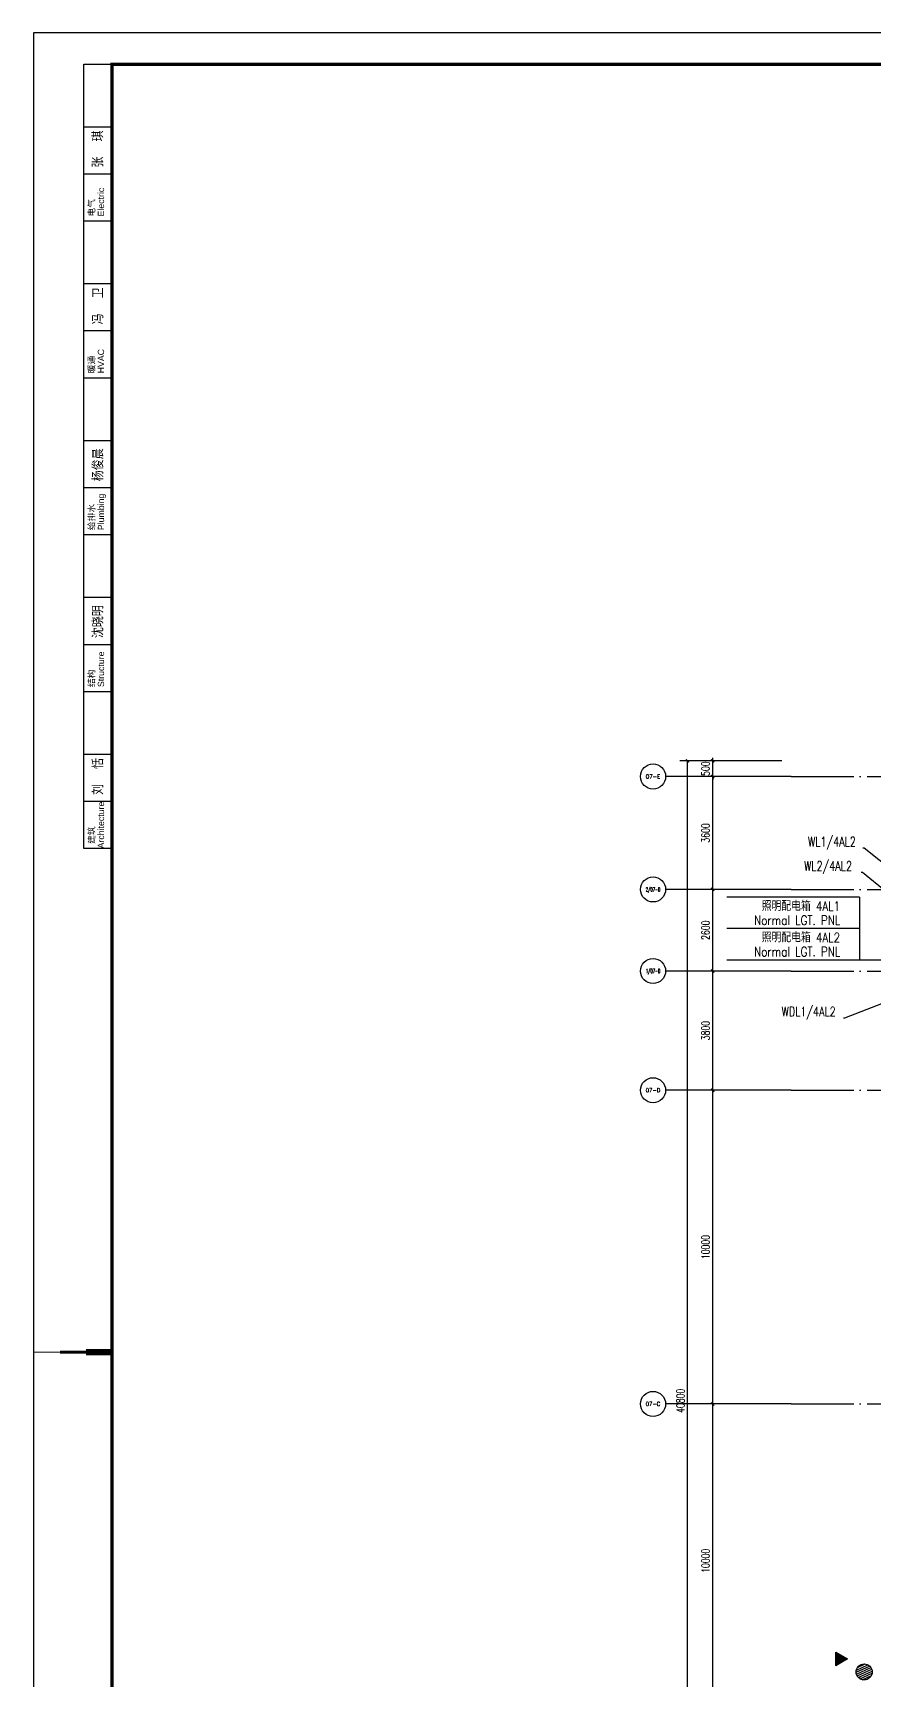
# Model space of a CAD drawing. Extents: x -621157 to 1764546, y -106808 to 741893.
# Drawn here: x 172541 to 199342, y 311199 to 363701 of the extents above; entities that cross this region are included whole.
import ezdxf
from ezdxf import colors
from ezdxf.entities.mleader import LeaderData, LeaderLine
from ezdxf.enums import TextEntityAlignment as Align
from ezdxf.math import Vec2, Vec3

# ---------------------------------------------------------------- set-up
doc = ezdxf.new("R2010")
doc.units = 0
doc.header["$LTSCALE"] = 1000
doc.header["$MEASUREMENT"] = 0
doc.linetypes.add('XREF-A-101-平面图_t3$0$DOTE', pattern=[2.42, 2, -0.2, 0.02, -0.2])
for name, color, linetype in [('0-底图', 7, 'Continuous'), ('A0-Verital$0$TK-WHITE', 7, 'Continuous'), ('AXIS_TEXT', 7, 'Continuous'), ('SIG_TEXT', 2, 'Continuous'), ('WIRE-照明', 4, 'Continuous'), ('XREF-A-101-平面图_t3$0$A-DOTE', 8, 'Continuous'), ('XREF-A-101-平面图_t3$0$A-电动高窗', 161, 'Continuous'), ('XREF-A-101-平面图_t3$0$AXIS', 8, 'Continuous'), ('XREF-A-101-平面图_t3$0$PUB_HATCH', 8, 'Continuous'), ('XREF-A-101-平面图_t3$0$PUB_TEXT', 8, 'Continuous'), ('照明回路线', 1, 'Continuous')]:
    doc.layers.add(name, color=color, linetype=linetype)
doc.styles.add('A0-Verital$0$TK-HZ', font='romans.shx', dxfattribs={"bigfont": 'hztxt.shx'})
doc.styles.add('A0-Verital$0$TK_Arial', font='arial.ttf')
doc.styles.add('A0-Verital$0$TK_宋体', font='STZHONGS.TTF')
doc.styles.add('COMPLEX', font='COMPLEX')
doc.styles.add('DIM_FONT', font='ROMANS', dxfattribs={"width": 0.8, "bigfont": 'HZDXC'})
doc.styles.add('E-FST', font='txt.shx', dxfattribs={"width": 0.75, "height": 250, "bigfont": '@@gbcbig.shx'})
doc.styles.add('XREF-A-101-平面图_t3$0$A-AXIS-LABEL', font='COMPLEX', dxfattribs={"bigfont": 'GBCBIG'})
doc.styles.add('XREF-A-101-平面图_t3$0$A-DIM_T3', font='SIMPLEX', dxfattribs={"width": 0.705882, "bigfont": 'GBCBIG'})
doc.dimstyles.new('XREF-A-101-平面图_t3$0$A-DIM-100', dxfattribs={"dimscale": 100, "dimtxt": 2.55, "dimasz": 1, "dimexe": 2.5, "dimexo": 3, "dimgap": 1, "dimtad": 1, "dimdec": 0, "dimzin": 0, "dimdsep": 46, "dimtxsty": 'XREF-A-101-平面图_t3$0$A-DIM_T3', "dimblk": 'XREF-A-101-平面图_t3$0$_ArchTick', "dimcen": 0.09, "dimclrt": 7, "dimazin": 2, "dimtfac": 1, "dimtdec": 0, "dimtix": 1, "dimtmove": 2, "dimatfit": 3, "dimfxl": 0, "dimtolj": 1, "dimtzin": 0, "dimarcsym": 0})

# ---------------------------------------------------------------- blocks, each defined once
blk = doc.blocks.new('XREF-A-101-平面图_t3$0$_ArchTick')
at = {"color": 0, "linetype": 'ByBlock', "const_width": 0.4}
blk.add_lwpolyline([(-0.5, -0.5), (0.5, 0.5)], dxfattribs=at)
blk = doc.blocks.new('*D25467')
at = {"layer": 'Defpoints', "color": 0}
for p in [(-5800, 20000), (-3300, 20000), (-3300, 10000)]:
    blk.add_point(p, dxfattribs=at)
at = {"layer": 'XREF-A-101-平面图_t3$0$AXIS', "color": 0, "lineweight": -2}
for p, q in [((-3600, 20000), (-6050, 20000)), ((-5800, 10000), (-5800, 20000)), ((-3600, 10000), (-6050, 10000))]:
    blk.add_line(p, q, dxfattribs=at)
at = {"layer": 'XREF-A-101-平面图_t3$0$AXIS', "color": 0, "linetype": 'ByBlock', "lineweight": -2, "xscale": 100, "yscale": 100, "zscale": 100}
for p, rotation in [((-5800, 20000), 90), ((-5800, 10000), 270)]:
    blk.add_blockref('XREF-A-101-平面图_t3$0$_ArchTick', p, dxfattribs=dict(at, rotation=rotation))
at = {"layer": 'XREF-A-101-平面图_t3$0$AXIS', "color": 7, "insert": (-6028, 15000), "char_height": 255, "attachment_point": 5, "rotation": 90, "style": 'XREF-A-101-平面图_t3$0$A-DIM_T3'}
blk.add_mtext('\\A1;10000', dxfattribs=at)
blk = doc.blocks.new('*D25468')
at = {"layer": 'Defpoints', "color": 0}
for p in [(-5800, 30000), (-3300, 30000), (-3300, 20000)]:
    blk.add_point(p, dxfattribs=at)
at = {"layer": 'XREF-A-101-平面图_t3$0$AXIS', "color": 0, "lineweight": -2}
for p, q in [((-3600, 30000), (-6050, 30000)), ((-5800, 20000), (-5800, 30000)), ((-3600, 20000), (-6050, 20000))]:
    blk.add_line(p, q, dxfattribs=at)
at = {"layer": 'XREF-A-101-平面图_t3$0$AXIS', "color": 0, "linetype": 'ByBlock', "lineweight": -2, "xscale": 100, "yscale": 100, "zscale": 100}
for p, rotation in [((-5800, 30000), 90), ((-5800, 20000), 270)]:
    blk.add_blockref('XREF-A-101-平面图_t3$0$_ArchTick', p, dxfattribs=dict(at, rotation=rotation))
at = {"layer": 'XREF-A-101-平面图_t3$0$AXIS', "color": 7, "insert": (-6028, 25000), "char_height": 255, "attachment_point": 5, "rotation": 90, "style": 'XREF-A-101-平面图_t3$0$A-DIM_T3'}
blk.add_mtext('\\A1;10000', dxfattribs=at)
blk = doc.blocks.new('*D25469')
at = {"layer": 'Defpoints', "color": 0}
for p in [(-5800, 33800), (-3300, 33800), (-3300, 30000)]:
    blk.add_point(p, dxfattribs=at)
at = {"layer": 'XREF-A-101-平面图_t3$0$AXIS', "color": 0, "lineweight": -2}
for p, q in [((-3600, 33800), (-6050, 33800)), ((-5800, 30000), (-5800, 33800)), ((-3600, 30000), (-6050, 30000))]:
    blk.add_line(p, q, dxfattribs=at)
at = {"layer": 'XREF-A-101-平面图_t3$0$AXIS', "color": 0, "linetype": 'ByBlock', "lineweight": -2, "xscale": 100, "yscale": 100, "zscale": 100}
for p, rotation in [((-5800, 33800), 90), ((-5800, 30000), 270)]:
    blk.add_blockref('XREF-A-101-平面图_t3$0$_ArchTick', p, dxfattribs=dict(at, rotation=rotation))
at = {"layer": 'XREF-A-101-平面图_t3$0$AXIS', "color": 7, "insert": (-6028, 31900), "char_height": 255, "attachment_point": 5, "rotation": 90, "style": 'XREF-A-101-平面图_t3$0$A-DIM_T3'}
blk.add_mtext('\\A1;3800', dxfattribs=at)
blk = doc.blocks.new('*D25470')
at = {"layer": 'Defpoints', "color": 0}
for p in [(-5800, 36400), (-3300, 36400), (-3300, 33800)]:
    blk.add_point(p, dxfattribs=at)
at = {"layer": 'XREF-A-101-平面图_t3$0$AXIS', "color": 0, "lineweight": -2}
for p, q in [((-3600, 36400), (-6050, 36400)), ((-5800, 33800), (-5800, 36400)), ((-3600, 33800), (-6050, 33800))]:
    blk.add_line(p, q, dxfattribs=at)
at = {"layer": 'XREF-A-101-平面图_t3$0$AXIS', "color": 0, "linetype": 'ByBlock', "lineweight": -2, "xscale": 100, "yscale": 100, "zscale": 100}
for p, rotation in [((-5800, 36400), 90), ((-5800, 33800), 270)]:
    blk.add_blockref('XREF-A-101-平面图_t3$0$_ArchTick', p, dxfattribs=dict(at, rotation=rotation))
at = {"layer": 'XREF-A-101-平面图_t3$0$AXIS', "color": 7, "insert": (-6028, 35100), "char_height": 255, "attachment_point": 5, "rotation": 90, "style": 'XREF-A-101-平面图_t3$0$A-DIM_T3'}
blk.add_mtext('\\A1;2600', dxfattribs=at)
blk = doc.blocks.new('*D25471')
at = {"layer": 'Defpoints', "color": 0}
for p in [(-5800, 40000), (-3300, 40000), (-3300, 36400)]:
    blk.add_point(p, dxfattribs=at)
at = {"layer": 'XREF-A-101-平面图_t3$0$AXIS', "color": 0, "lineweight": -2}
for p, q in [((-3600, 40000), (-6050, 40000)), ((-5800, 36400), (-5800, 40000)), ((-3600, 36400), (-6050, 36400))]:
    blk.add_line(p, q, dxfattribs=at)
at = {"layer": 'XREF-A-101-平面图_t3$0$AXIS', "color": 0, "linetype": 'ByBlock', "lineweight": -2, "xscale": 100, "yscale": 100, "zscale": 100}
for p, rotation in [((-5800, 40000), 90), ((-5800, 36400), 270)]:
    blk.add_blockref('XREF-A-101-平面图_t3$0$_ArchTick', p, dxfattribs=dict(at, rotation=rotation))
at = {"layer": 'XREF-A-101-平面图_t3$0$AXIS', "color": 7, "insert": (-6028, 38200), "char_height": 255, "attachment_point": 5, "rotation": 90, "style": 'XREF-A-101-平面图_t3$0$A-DIM_T3'}
blk.add_mtext('\\A1;3600', dxfattribs=at)
blk = doc.blocks.new('*D25472')
at = {"layer": 'Defpoints', "color": 0}
for p in [(-5800, 40500), (-3300, 40500), (-3300, 40000)]:
    blk.add_point(p, dxfattribs=at)
at = {"layer": 'XREF-A-101-平面图_t3$0$AXIS', "color": 0, "lineweight": -2}
for p, q in [((-3600, 40500), (-6050, 40500)), ((-5800, 40500), (-5800, 40600)), ((-5800, 40000), (-5800, 40500)), ((-3600, 40000), (-6050, 40000)), ((-5800, 40000), (-5800, 39900))]:
    blk.add_line(p, q, dxfattribs=at)
at = {"layer": 'XREF-A-101-平面图_t3$0$AXIS', "color": 0, "linetype": 'ByBlock', "lineweight": -2, "xscale": 100, "yscale": 100, "zscale": 100}
for p, rotation in [((-5800, 40500), 270), ((-5800, 40000), 90)]:
    blk.add_blockref('XREF-A-101-平面图_t3$0$_ArchTick', p, dxfattribs=dict(at, rotation=rotation))
at = {"layer": 'XREF-A-101-平面图_t3$0$AXIS', "color": 7, "insert": (-6028, 40250), "char_height": 255, "attachment_point": 5, "rotation": 90, "style": 'XREF-A-101-平面图_t3$0$A-DIM_T3'}
blk.add_mtext('\\A1;500', dxfattribs=at)
blk = doc.blocks.new('_AXISO')
blk.add_circle((0, 0), 0.5)
at = {"layer": 'AXIS_TEXT', "style": 'COMPLEX'}
blk.add_attdef('A', text='', height=0.56, dxfattribs=at).set_placement((-0.25, -0.28), (0.25, -0.28), align=Align.FIT)
blk = doc.blocks.new('*D25474')
at = {"layer": 'Defpoints', "color": 0}
for p in [(-6600, 40500), (-3300, 40500), (-3300, -300)]:
    blk.add_point(p, dxfattribs=at)
at = {"layer": 'XREF-A-101-平面图_t3$0$AXIS', "color": 0, "lineweight": -2}
for p, q in [((-3600, 40500), (-6850, 40500)), ((-6600, -300), (-6600, 40500)), ((-3600, -300), (-6850, -300))]:
    blk.add_line(p, q, dxfattribs=at)
at = {"layer": 'XREF-A-101-平面图_t3$0$AXIS', "color": 0, "linetype": 'ByBlock', "lineweight": -2, "xscale": 100, "yscale": 100, "zscale": 100}
for p, rotation in [((-6600, 40500), 90), ((-6600, -300), 270)]:
    blk.add_blockref('XREF-A-101-平面图_t3$0$_ArchTick', p, dxfattribs=dict(at, rotation=rotation))
at = {"layer": 'XREF-A-101-平面图_t3$0$AXIS', "color": 7, "insert": (-6828, 20100), "char_height": 255, "attachment_point": 5, "rotation": 90, "style": 'XREF-A-101-平面图_t3$0$A-DIM_T3'}
blk.add_mtext('\\A1;40800', dxfattribs=at)
blk = doc.blocks.new('XREF-A-101-平面图_t3$0$bz1')
at = {"layer": 'XREF-A-101-平面图_t3$0$PUB_HATCH'}
h = blk.add_hatch(color=1, dxfattribs=at)
h.dxf.hatch_style = 1
h.paths.add_polyline_path([(4866032, -641203), (4865818, -641573), (4866245, -641573)])
at = {"layer": 'XREF-A-101-平面图_t3$0$PUB_TEXT', "color": 1}
blk.add_lwpolyline([(4866032, -641203), (4865818, -641573), (4866245, -641573)], close=True, dxfattribs=at)
blk = doc.blocks.new('XREF-A-101-平面图_t3$0$G$C34B60025')
at = {"xscale": -1, "rotation": 270}
blk.add_blockref('XREF-A-101-平面图_t3$0$bz1', (639594, -4694060), dxfattribs=at)
blk = doc.blocks.new('A0-Verital$0$A$C53BD7355')
at = {"layer": 'A0-Verital$0$TK-WHITE'}
for points, const_width in [([(-29800, 42050), (-27300, 42050)], 35), ([(-27300, 42050), (-28950, 42050)], 100), ([(-27300, 42050), (-28125, 42050)], 200)]:
    blk.add_lwpolyline(points, dxfattribs=dict(at, const_width=const_width))
blk = doc.blocks.new('A0-Verital$0$TK-LeftTop-Sign')
at = {"layer": 'A0-Verital$0$TK-WHITE'}
for p, q in [((-900, -25000), (-900, 0)), ((-900, 0), (0, 0)), ((0, -2000), (-900, -2000)), ((0, -3500), (-900, -3500)), ((0, -5000), (-900, -5000)), ((0, -7000), (-900, -7000)), ((0, -8500), (-900, -8500)), ((0, -10000), (-900, -10000)), ((0, -12000), (-900, -12000)), ((0, -13500), (-900, -13500)), ((0, -15000), (-900, -15000)), ((0, -17000), (-900, -17000)), ((0, -18500), (-900, -18500)), ((0, -20000), (-900, -20000)), ((0, -22000), (-900, -22000)), ((0, -23500), (-900, -23500)), ((0, -25000), (-900, -25000))]:
    blk.add_line(p, q, dxfattribs=at)
for s, style, p in [('Electric', 'A0-Verital$0$TK_Arial', (-250, -4850)), ('电气', 'A0-Verital$0$TK_宋体', (-550, -4850)), ('暖通', 'A0-Verital$0$TK_宋体', (-550, -9850)), ('HVAC', 'A0-Verital$0$TK_Arial', (-250, -9850)), ('给排水', 'A0-Verital$0$TK_宋体', (-550, -14850)), ('Plumbing', 'A0-Verital$0$TK_Arial', (-250, -14850)), ('Structure', 'A0-Verital$0$TK_Arial', (-250, -19850)), ('结构', 'A0-Verital$0$TK_宋体', (-550, -19850)), ('Architecture', 'A0-Verital$0$TK_Arial', (-250, -24993)), ('建筑', 'A0-Verital$0$TK_宋体', (-550, -24850))]:
    blk.add_text(s, height=200, rotation=90, dxfattribs=dict(at, style=style)).set_placement(p)
at = {"layer": 'A0-Verital$0$TK-WHITE', "style": 'A0-Verital$0$TK-HZ'}
for tag, p in [('ELECTRIC', (-271, -3290)), ('HVAC', (-271, -8290)), ('PLUMBING', (-271, -13290)), ('STRUCTURE', (-271, -18290)), ('ARCHITECTURE', (-271, -23290))]:
    blk.add_attdef(tag, p, '', height=350, rotation=90, dxfattribs=at)
blk = doc.blocks.new('A0-Verital')
blk.add_lwpolyline([(118900, 84100), (0, 84100), (0, 0), (118900, 0)], close=True)
at = {"const_width": 100}
blk.add_lwpolyline([(2500, 83100), (117900, 83100), (117900, 1000), (2500, 1000)], close=True, dxfattribs=at)
blk.add_blockref('A0-Verital$0$A$C53BD7355', (29800, 0))
blk.add_blockref('A0-Verital$0$TK-LeftTop-Sign', (2500, 83100)).add_auto_attribs({'ELECTRIC': '张  琪', 'HVAC': '冯  卫', 'PLUMBING': '杨俊晨', 'STRUCTURE': '沈晓明', 'ARCHITECTURE': '刘  恬'})
blk = doc.blocks.new('_Oblique')
at = {"color": 0, "linetype": 'ByBlock', "lineweight": -2}
blk.add_line((-0.5, -0.5), (0.5, 0.5), dxfattribs=at)
blk = doc.blocks.new('XREF-A-101-平面图_t3$0$轴网(3)')
at = {"layer": 'XREF-A-101-平面图_t3$0$A-DOTE', "linetype": 'XREF-A-101-平面图_t3$0$DOTE'}
for p, q in [((-3300, 40000), (69800, 40000)), ((-3300, 36400), (10380.6, 36400)), ((-3300, 33800), (69800, 33800)), ((-3300, 30000), (69800, 30000)), ((-3300, 20000), (69800, 20000))]:
    blk.add_line(p, q, dxfattribs=at)
at = {"layer": 'XREF-A-101-平面图_t3$0$AXIS'}
for p, q in [((-3300, 40000), (-7300, 40000)), ((-3300, 36400), (-7300, 36400)), ((-3300, 33800), (-7300, 33800)), ((-3300, 30000), (-7300, 30000)), ((-3300, 20000), (-7300, 20000))]:
    blk.add_line(p, q, dxfattribs=at)
ref = blk.add_blockref('_AXISO', (-7700, 40000), dxfattribs=dict(at, xscale=800, yscale=800, zscale=800))
ref.add_attrib('A', '07-E', dxfattribs={"color": 7, "height": 124.79, "style": 'XREF-A-101-平面图_t3$0$A-AXIS-LABEL', "width": 0.95122}).set_placement((-7931.7, 39937.6), (-7468.3, 39937.6), align=Align.FIT)
ref = blk.add_blockref('_AXISO', (-7700, 36400), dxfattribs=dict(at, xscale=800, yscale=800, zscale=800))
ref.add_attrib('A', '2/07-D', dxfattribs={"color": 7, "height": 123.68, "style": 'XREF-A-101-平面图_t3$0$A-AXIS-LABEL', "width": 0.63}).set_placement((-7931.9, 36338.2), (-7468.1, 36338.2), align=Align.FIT)
ref = blk.add_blockref('_AXISO', (-7700, 33800), dxfattribs=dict(at, xscale=800, yscale=800, zscale=800))
ref.add_attrib('A', '1/07-D', dxfattribs={"color": 7, "height": 128.68, "style": 'XREF-A-101-平面图_t3$0$A-AXIS-LABEL', "width": 0.628906}).set_placement((-7931.2, 33735.7), (-7468.8, 33735.7), align=Align.FIT)
ref = blk.add_blockref('_AXISO', (-7700, 30000), dxfattribs=dict(at, xscale=800, yscale=800, zscale=800))
ref.add_attrib('A', '07-D', dxfattribs={"color": 7, "height": 123.31, "style": 'XREF-A-101-平面图_t3$0$A-AXIS-LABEL', "width": 0.951807}).set_placement((-7931.9, 29938.3), (-7468.1, 29938.3), align=Align.FIT)
ref = blk.add_blockref('_AXISO', (-7700, 20000), dxfattribs=dict(at, xscale=800, yscale=800, zscale=800))
ref.add_attrib('A', '07-C', dxfattribs={"color": 7, "height": 126.3, "style": 'XREF-A-101-平面图_t3$0$A-AXIS-LABEL', "width": 0.950617}).set_placement((-7931.5, 19936.9), (-7468.5, 19936.9), align=Align.FIT)
for p1, p2, distance, picture, middle in [((-3300, -300), (-3300, 40500), 3300, '*D25474', (-6827.5, 20100)), ((-3300, 40000), (-3300, 40500), 2500, '*D25472', (-6027.5, 40250)), ((-3300, 36400), (-3300, 40000), 2500, '*D25471', (-6027.5, 38200)), ((-3300, 33800), (-3300, 36400), 2500, '*D25470', (-6027.5, 35100)), ((-3300, 30000), (-3300, 33800), 2500, '*D25469', (-6027.5, 31900)), ((-3300, 20000), (-3300, 30000), 2500, '*D25468', (-6027.5, 25000)), ((-3300, 10000), (-3300, 20000), 2500, '*D25467', (-6027.5, 15000))]:
    dim = blk.add_aligned_dim(p1=p1, p2=p2, distance=distance, dimstyle='XREF-A-101-平面图_t3$0$A-DIM-100', dxfattribs=at)
    dim.commit()
    dim.dimension.update_dxf_attribs({"geometry": picture, "text_midpoint": middle})
blk = doc.blocks.new('XREF-A-101-平面图_t3')
at = {"layer": 'XREF-A-101-平面图_t3$0$A-电动高窗'}
h = blk.add_hatch(dxfattribs=at)
h.set_pattern_fill('ANSI31', color=256, scale=37.5, angle=340, style=0)
h.set_pattern_definition([(25, (214663.83, 1273004.91), (-25.1589934, 53.9536354), [])])
edge = h.paths.add_edge_path()
edge.add_arc((199027, 311458), 256, -340, 20, ccw=False)
blk.add_circle((199027, 311458), 256, dxfattribs=at)
blk.add_blockref('XREF-A-101-平面图_t3$0$G$C34B60025', (200100, 139900))
at = {"layer": 'XREF-A-101-平面图_t3$0$A-DOTE'}
blk.add_blockref('XREF-A-101-平面图_t3$0$轴网(3)', (200000, 300000), dxfattribs=at)
blk = doc.blocks.new('G$C1E65AEB6')
at = {"layer": '照明回路线', "color": 4}
ml = blk.add_multileader_mtext('Standard', dxfattribs=at)
ml.set_content('{\\Ftxt,whgtxt|c134;\\C1;WL1/4AL2}', color=4, style='E-FST')
ml.set_leader_properties(color=256)
ml.set_arrow_properties(name='OBLIQUE')
ml.build(insert=Vec2(0, 0))
ml.multileader.update_dxf_attribs({"text_left_attachment_type": 6, "text_right_attachment_type": 7, "dogleg_length": 40, "arrow_head_size": 100})
ctx = ml.context
ctx.base_point, ctx.char_height, ctx.arrow_head_size, ctx.landing_gap_size, ctx.plane_origin = Vec3(-2782, -2287), 300, 100, 20, Vec3(-48, -3190)
ctx.left_attachment, ctx.right_attachment = 6, 7
notes = []
notes.append((ctx, [(0, (1, 1, 0), (-977, -2287), (-1, 0), 40, [(0, [(1767, -4461)], 0, [])])]))
ctx.mtext.insert, ctx.mtext.flow_direction = Vec3(-2762, -1927), 5
ml = blk.add_multileader_mtext('Standard', dxfattribs=at)
ml.set_content('{\\Ftxt,whgtxt|c134;\\C1;WL2/4AL2}', color=4, style='E-FST')
ml.set_leader_properties(color=256)
ml.set_arrow_properties(name='OBLIQUE')
ml.build(insert=Vec2(0, 0))
ml.multileader.update_dxf_attribs({"text_left_attachment_type": 6, "text_right_attachment_type": 7, "dogleg_length": 40, "arrow_head_size": 100})
ctx = ml.context
ctx.base_point, ctx.char_height, ctx.arrow_head_size, ctx.landing_gap_size, ctx.plane_origin = Vec3(-2907, -3063, 0), 300, 100, 20, Vec3(-19, -3684, 0)
ctx.left_attachment, ctx.right_attachment = 6, 7
notes.append((ctx, [(0, (1, 1, 0), (-1027, -3063, 0), (-1, 0), 40, [(0, [(780, -4544, 0)], 0, [])])]))
ctx.mtext.insert, ctx.mtext.flow_direction = Vec3(-2887, -2703, 0), 5
at = {"layer": '照明回路线', "color": 1}
ml = blk.add_multileader_mtext('Standard', dxfattribs=at)
ml.set_content('{\\Ftxt,whgtxt|c134;WDL1/4AL2}', color=4, style='E-FST')
ml.set_leader_properties(color=256)
ml.set_arrow_properties(name='OBLIQUE')
ml.build(insert=Vec2(0, 0))
ml.multileader.update_dxf_attribs({"text_left_attachment_type": 6, "text_right_attachment_type": 7, "dogleg_length": 40, "arrow_head_size": 100})
ctx = ml.context
ctx.base_point, ctx.char_height, ctx.arrow_head_size, ctx.landing_gap_size, ctx.plane_origin = Vec3(-3625, -7701), 300, 100, 20, Vec3(1351, -10364)
ctx.left_attachment, ctx.right_attachment = 6, 7
notes.append((ctx, [(0, (1, 1, 0), (-1595, -7701), (-1, 0), 40, [(0, [(4296, -5418)], 0, [])])]))
ctx.mtext.insert, ctx.mtext.flow_direction = Vec3(-3605, -7341), 5
for ctx, leaders in notes:
    for number, flags, end, landing, length, lines in leaders:
        leader = LeaderData()
        leader.index, (leader.has_last_leader_line, leader.has_dogleg_vector, leader.attachment_direction) = number, flags
        leader.last_leader_point, leader.dogleg_vector, leader.dogleg_length = Vec3(end), Vec3(landing), length
        for number, points, colour, breaks in lines:
            line = LeaderLine()
            line.index, line.vertices, line.color, line.breaks = number, Vec3.list(points), colors.encode_raw_color(colour), breaks
            leader.lines.append(line)
        ctx.leaders.append(leader)

msp = doc.modelspace()

# ---------------------------------------------------------------- block references
at = {"layer": '0-底图'}
msp.add_blockref('XREF-A-101-平面图_t3', (0, 0), dxfattribs=at)

# ---------------------------------------------------------------- next in the draw order: linework, layer by layer
at = {"layer": 'SIG_TEXT', "color": 2}
for points in [[(198880, 336150), (194654, 336150)], [(198880, 336150), (198880, 335150)], [(198880, 335150), (194654, 335150)], [(198880, 335150), (198880, 334150)], [(198880, 334150), (194654, 334150)], [(204740, 334147), (198880, 334150)]]:
    msp.add_lwpolyline(points, dxfattribs=at)

# ---------------------------------------------------------------- next in the draw order: block references
msp.add_blockref('A0-Verital', (172558, 279601))
at = {"layer": 'WIRE-照明'}
msp.add_blockref('G$C1E65AEB6', (200000, 340000), dxfattribs=at)

# ---------------------------------------------------------------- next in the draw order: texts
at = {"layer": 'SIG_TEXT', "color": 2, "style": 'DIM_FONT', "width": 0.8}
for s, p in [('照明配电箱 4AL1', (198260, 335718)), ('Normal LGT. PNL', (198267, 335267)), ('照明配电箱 4AL2', (198260, 334718)), ('Normal LGT. PNL', (198267, 334267))]:
    msp.add_text(s, height=300, dxfattribs=at).set_placement(p, align=Align.RIGHT)

doc.saveas('drawing.dxf')
